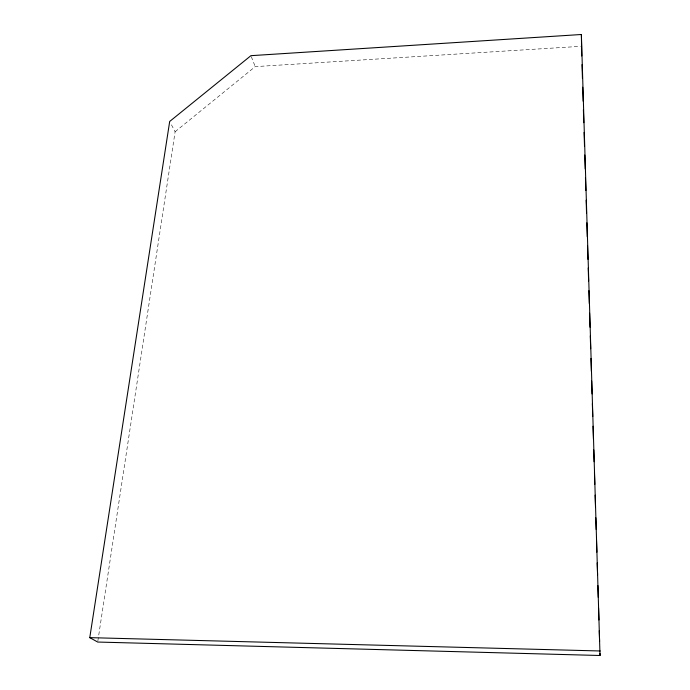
<?xml version="1.0" encoding="UTF-8"?>
<svg xmlns="http://www.w3.org/2000/svg" width="690" height="690" viewBox="0 0 690 690"><rect width="100%" height="100%" fill="white"/><g stroke="black" fill="none" stroke-linecap="round" stroke-linejoin="round"><path stroke-width="0.52" stroke-dasharray="3.45 2.59" d="M97.859 640.976L175.113 131.738L170.672 123.32M175.113 131.738L255.222 66.628L580.394 46.351M251.315 56.675L255.222 66.628"/><path stroke-width="1.03" d="M600.024 655.5L581.377 34.5L250.927 55.674L169.688 121.457L89.769 637.646L97.704 642.045L600.024 655.5L599.955 653.344M89.769 637.646L600.231 650.981M581.756 55.976L581.377 34.5M582.024 64.584L582.446 78.574M582.714 87.19L583.136 101.18M583.395 109.788L583.792 122.708M584.085 132.394L584.516 146.383M584.775 155L585.206 168.99M585.465 177.597L585.862 190.518M586.155 200.204L586.543 213.124M586.845 222.81L587.268 236.799M587.526 245.407L587.958 259.406M588.216 268.013L588.613 280.934M588.906 290.619L589.303 303.531M589.596 313.217L590.019 327.215M590.286 335.823L590.675 348.743M590.976 358.429L591.365 371.341M591.658 381.027L592.055 393.947M592.348 403.633L592.745 416.553M593.038 426.239L593.434 439.151M593.762 449.915L594.125 461.757M594.452 472.521L594.806 484.363M595.134 495.127L595.496 506.96M595.824 517.724L596.186 529.566M596.514 540.33L596.876 552.173M597.204 562.937L597.566 574.77M597.894 585.534L598.256 597.376M598.584 608.14L598.937 619.982M599.265 630.746L599.593 641.51"/></g></svg>
